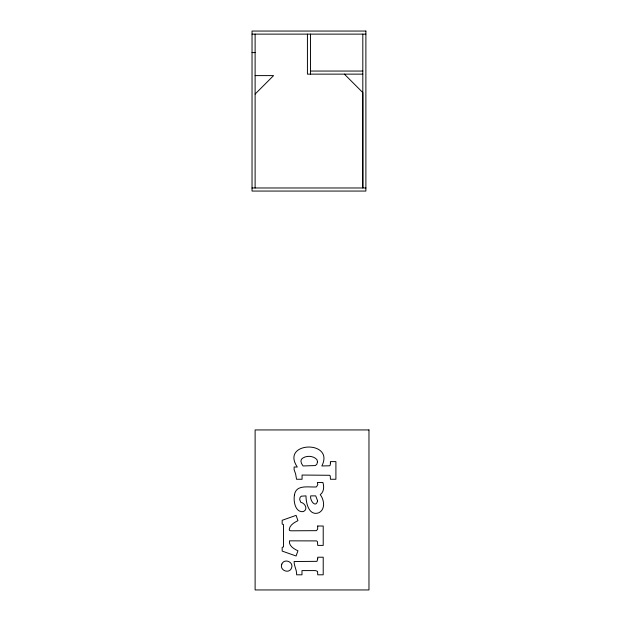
<?xml version="1.0" encoding="UTF-8"?>
<svg xmlns="http://www.w3.org/2000/svg" width="621" height="621" viewBox="0 0 621 621"><rect width="100%" height="100%" fill="white"/><g stroke="black" fill="none" stroke-linecap="round" stroke-linejoin="round"><path stroke-width="0.93" d="M255.115 94.066L273.574 75.607L255.115 75.607M252.033 34.124L365.885 34.124M252.033 52.591L255.115 52.591M310.5 71.05L362.811 71.05M362.827 74.132L307.426 74.132L307.426 34.124M252.033 187.977L365.885 187.977M344.368 74.132L362.827 92.591L362.811 187.977L362.811 34.124M310.5 34.124L310.5 74.132M255.115 34.124L255.115 187.977M317.719 526.018L317.618 529.224L316.415 530.66L291.047 530.8L289.557 530.544L289.231 529.604C289.634 525.017 294.284 522.502 297.94 520.67L296.085 515.376L282.167 520.297L282.167 524.085L283.51 524.566L283.51 546.938L282.167 547.334L282.167 551.091L296.085 555.989L297.94 550.78C294.137 549.073 288.524 545.812 289.487 540.844L316.625 540.907L317.478 541.737L317.719 545.401L323.215 545.401L323.215 526.018L317.719 526.018M330.419 462.94L330.232 465.152L329.619 465.789L321.849 465.96C335.146 439.777 280.055 441.399 297.28 467.015L294.121 467.015L294.121 469.678L295.635 474.04L296.543 479.257L302.07 479.257L302.07 475.042L329.604 475.282L330.256 475.934L330.419 479.257L335.907 479.257L335.907 461.605L330.419 461.605L330.419 462.94M294.447 495.147C293.252 501.209 295.293 512.915 303.522 511.58C308.288 509.08 305.035 503.095 300.758 502.311L299.648 499.377L300.114 497.328L301.301 496.187L305.998 495.876C305.92 503.002 308.971 516.338 318.821 512.783C325.645 509.414 324.24 499.796 320.257 494.681C324.046 491.917 324.224 486.585 322.904 482.47L317.354 482.47L317.805 484.605L316.485 486.911C308.885 487.563 295.79 484.062 294.447 495.147M317.719 558.753L317.013 561.345L294.121 561.516C293.989 566.049 296.97 570.101 296.628 574.805L301.985 574.805L301.985 570.59L315.561 570.59L317.564 571.405L317.719 574.805L323.215 574.805L323.215 557.216L317.719 557.216L317.719 558.753M317.494 461.807L316.912 464.128L315.398 465.548L303.009 465.96L301.449 463.375L300.929 461.038L301.418 459.253C305.229 455.193 313.388 455.395 316.958 459.695L317.494 461.807M317.61 500.829C315.771 508.746 309.545 500.084 310.717 495.876L315.701 495.876L317.61 500.829M281.81 564.124C279.178 570.194 289.075 574.347 291.497 568.13C294.183 562.005 284.239 557.914 281.81 564.124M365.885 31.05L252.033 31.05L252.033 191.058L365.885 191.058L365.885 31.05M368.967 429.942L255.115 429.942L255.115 589.95L368.967 589.95L368.967 429.942"/></g></svg>
